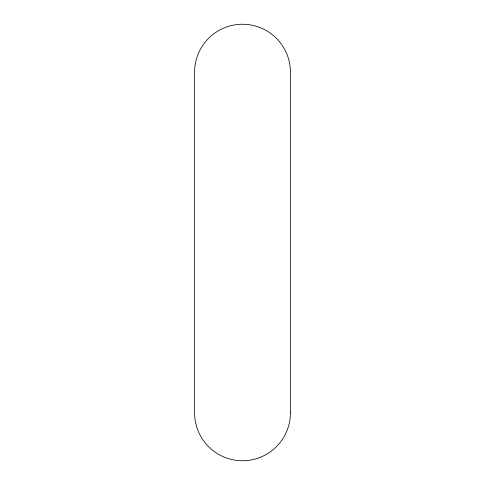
<?xml version="1.0" encoding="UTF-8"?>
<svg xmlns="http://www.w3.org/2000/svg" width="485" height="485" viewBox="0 0 485 485"><rect width="100%" height="100%" fill="white"/><g stroke="black" fill="none" stroke-linecap="round" stroke-linejoin="round"><path stroke-width="0.73" d="M290.406 412.832L290.406 72.168A47.912 47.912 0 0 0 242.5 24.25A47.912 47.912 0 0 0 194.588 72.168L194.594 412.832A47.912 47.912 0 0 0 242.5 460.75A47.912 47.912 0 0 0 290.412 412.832"/></g></svg>
